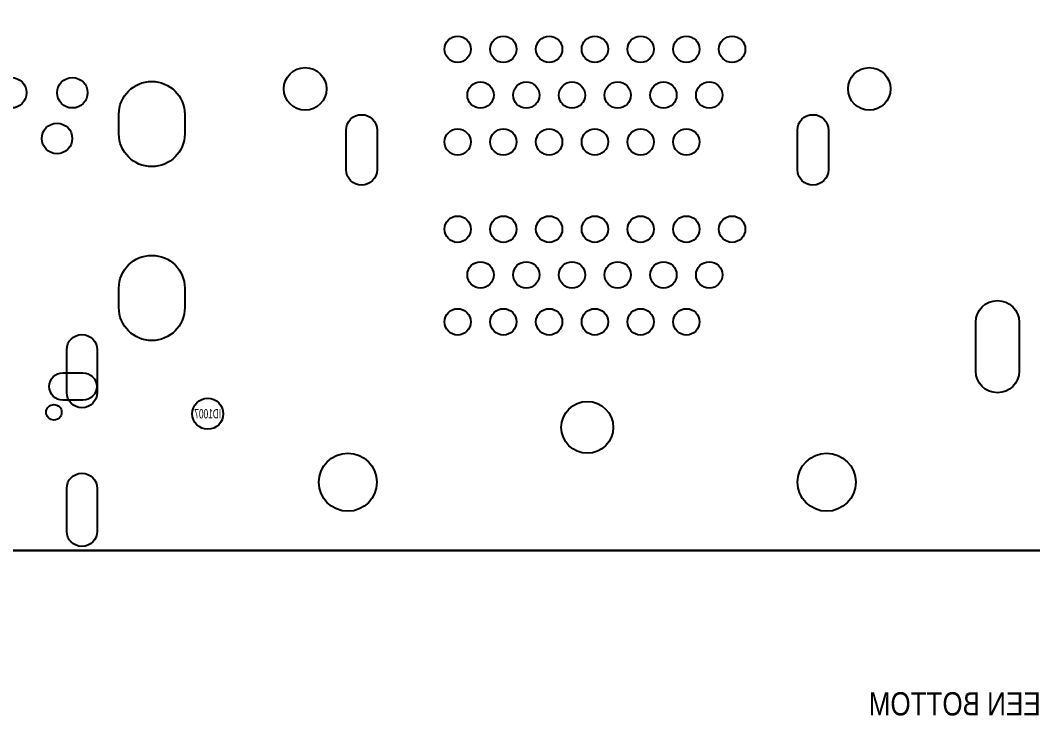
# Model space of a CAD drawing. Extents: x -3 to 113, y -19 to 74.
# Drawn here: x 37.82 to 71.02, y -19.13 to 3.68 of the extents above; entities that cross this region are included whole.
import ezdxf
from ezdxf.enums import TextEntityAlignment as Align

# ---------------------------------------------------------------- set-up
doc = ezdxf.new("R2010")
doc.units = 0
for name, color, linetype in [('BG_OUTLINE', 7, 'CONTINUOUS'), ('PG_SILKSCREEN_BOTTOM', 254, 'CONTINUOUS'), ('PIN_BOTTOM', 12, 'CONTINUOUS'), ('RD_SILKSCREEN_BOTTOM', 254, 'CONTINUOUS')]:
    doc.layers.add(name, color=color, linetype=linetype)

msp = doc.modelspace()

# ---------------------------------------------------------------- linework, layer by layer
at = {"layer": 'BG_OUTLINE'}
msp.add_lwpolyline([(-2.54, 28.507944), (-2.54, 67.507866, -0.414214), (-0.508, 69.539866), (110.555786, 69.539866, -0.414214), (112.587786, 67.507866), (112.587786, -11.684, -0.414214), (110.555786, -13.716), (-0.508, -13.716, -0.414214), (-2.54, -11.684), (-2.54, 28.507944)], format="xyb", dxfattribs=at)
msp.add_lwpolyline([(-0.508, -13.716), (102.427786, -13.716)], dxfattribs=at)
at = {"layer": 'PIN_BOTTOM'}
for points in [[(41.048432, -0.040894), (41.048432, 0.594106, -1), (43.207432, 0.594106), (43.207432, -0.040894, -1)], [(49.516538, 0.075692), (49.516538, -1.219708, -1), (48.500538, -1.219708), (48.500538, 0.075692, -1)], [(64.31661, 0.075692), (64.31661, -1.219708, -1), (63.30061, -1.219708), (63.30061, 0.075692, -1)], [(41.048432, -5.744972), (41.048432, -5.109972, -1), (43.207432, -5.109972), (43.207432, -5.744972, -1)], [(70.571106, -6.225032), (70.571106, -7.825232, -1), (69.148706, -7.825232), (69.148706, -6.225032, -1)], [(40.339137, -7.128002), (40.339137, -8.52805, -1), (39.339139, -8.52805), (39.339139, -7.128002, -1)], [(39.871523, -8.781669), (39.216457, -8.781669, -1), (39.216457, -7.881747), (39.871523, -7.881747, -1)], [(40.339137, -11.677904), (40.339137, -13.077952, -1), (39.339139, -13.077952), (39.339139, -11.677904, -1)]]:
    msp.add_lwpolyline(points, format="xyb", close=True, dxfattribs=at)
for centre, radius in [((52.158646, 2.72796), 0.4318), ((53.658516, 2.72796), 0.4318), ((55.15864, 2.72796), 0.4318), ((56.65851, 2.72796), 0.4318), ((58.158634, 2.72796), 0.4318), ((59.658504, 2.72796), 0.4318), ((61.158628, 2.72796), 0.4318), ((47.158656, 1.427988), 0.6985), ((65.658492, 1.427988), 0.6985), ((37.523166, 1.303528), 0.50038), ((39.524686, 1.303528), 0.50038), ((52.908454, 1.227836), 0.4318), ((54.408578, 1.227836), 0.4318), ((55.908448, 1.227836), 0.4318), ((57.408572, 1.227836), 0.4318), ((58.908696, 1.227836), 0.4318), ((60.408566, 1.227836), 0.4318), ((39.021766, -0.195072), 0.50038), ((52.158646, -0.312166), 0.4318), ((53.658516, -0.312166), 0.4318), ((55.15864, -0.312166), 0.4318), ((56.65851, -0.312166), 0.4318), ((58.158634, -0.312166), 0.4318), ((59.658504, -0.312166), 0.4318), ((52.158646, -3.171952), 0.4318), ((53.658516, -3.171952), 0.4318), ((55.15864, -3.171952), 0.4318), ((56.65851, -3.171952), 0.4318), ((58.158634, -3.171952), 0.4318), ((59.658504, -3.171952), 0.4318), ((61.158628, -3.171952), 0.4318), ((52.908454, -4.672076), 0.4318), ((54.408578, -4.672076), 0.4318), ((55.908448, -4.672076), 0.4318), ((57.408572, -4.672076), 0.4318), ((58.908696, -4.672076), 0.4318), ((60.408566, -4.672076), 0.4318), ((52.158646, -6.212078), 0.4318), ((53.658516, -6.212078), 0.4318), ((55.15864, -6.212078), 0.4318), ((56.65851, -6.212078), 0.4318), ((58.158634, -6.212078), 0.4318), ((59.658504, -6.212078), 0.4318), ((38.91915, -9.178036), 0.254), ((43.963336, -9.227312), 0.508), ((56.408574, -9.672066), 0.8509), ((48.55845, -11.472164), 0.9525), ((64.258698, -11.472164), 0.9525)]:
    msp.add_circle(centre, radius, dxfattribs=at)

# ---------------------------------------------------------------- texts
at = {"layer": 'PG_SILKSCREEN_BOTTOM', "text_generation_flag": 2, "width": 0.836667}
msp.add_text(' SILKSCREEN BOTTOM', height=0.762, dxfattribs=at).set_placement((75.161394, -19.120866))
at = {"layer": 'RD_SILKSCREEN_BOTTOM', "text_generation_flag": 2, "width": 0.666667}
msp.add_text('ID1007', height=0.3048, dxfattribs=at).set_placement((43.963336, -9.379712), align=Align.CENTER)

doc.saveas('drawing.dxf')
